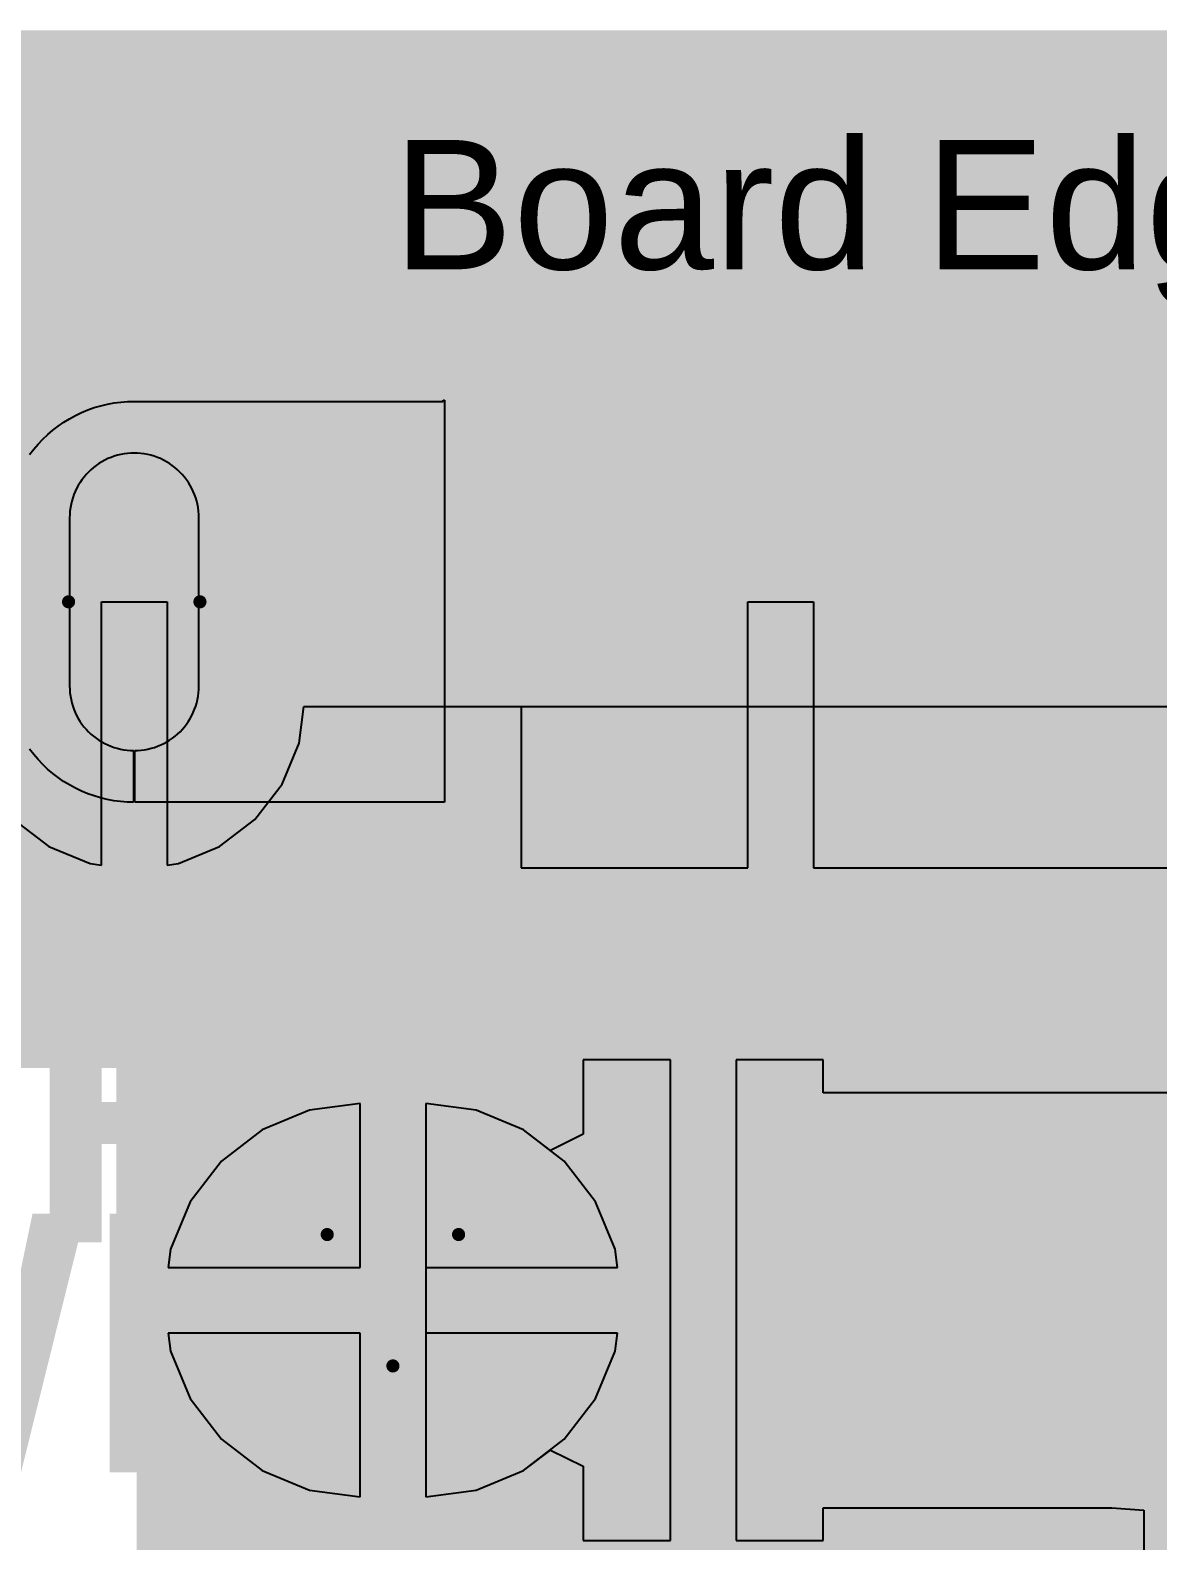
# Model space of a CAD drawing. Header units: inches. Extents: x -0.3 to 9.9, y -0.4 to 5.
# Drawn here: x 1.1618 to 1.3335, y 2.543 to 2.7729 of the extents above; entities that cross this region are included whole.
import ezdxf

# ---------------------------------------------------------------- set-up
doc = ezdxf.new("R2010")
doc.units = ezdxf.units.IN
doc.header["$MEASUREMENT"] = 0
for name, color, linetype in [('Board Outline', 216, 'Continuous'), ('Bottom Layer', 5, 'Continuous'), ('Bottom Solder', 6, 'Continuous'), ('Drill Drawing', 1, 'Continuous'), ('Multi-Layer', 9, 'Continuous'), ('Pad Holes', 156, 'Continuous'), ('Top Layer', 1, 'Continuous'), ('Top Overlay', 2, 'Continuous'), ('Top Paste', 8, 'Continuous'), ('Top Solder', 216, 'Continuous')]:
    doc.layers.add(name, color=color, linetype=linetype)
doc.styles.add('Arial', font='', dxfattribs={"height": 0.2})
doc.styles.add('Arial_Bold', font='', dxfattribs={"height": 0.2})
doc.styles.get('Arial').set_extended_font_data('Arial')
doc.styles.get('Arial_Bold').set_extended_font_data('Arial', bold=True)

# ---------------------------------------------------------------- blocks, each defined once
blk = doc.blocks.new('10118194_0001LF__127')
at = {"layer": 'Bottom Layer'}
h = blk.add_hatch(color=5, dxfattribs=at)
edge = h.paths.add_edge_path()
edge.add_arc((0.10335, 0), 0.01969, 270, 450)
edge.add_line((0.10335, 0.01969), (0.0935, 0.01969))
edge.add_arc((0.0935, 0), 0.01969, 90, 270)
edge.add_line((0.0935, -0.01969), (0.10335, -0.01969))
h = blk.add_hatch(color=5, dxfattribs=at)
edge = h.paths.add_edge_path()
edge.add_arc((0.1378, -0.12106), 0.01575, 180, 360)
edge.add_line((0.15354, -0.12106), (0.15354, -0.09154))
edge.add_arc((0.1378, -0.09154), 0.01575, 0, 180)
edge.add_line((0.12205, -0.09154), (0.12205, -0.12106))
at = {"layer": 'Bottom Solder'}
h = blk.add_hatch(color=6, dxfattribs=at)
edge = h.paths.add_edge_path()
edge.add_arc((0.10335, 0), 0.02369, 270, 450)
edge.add_line((0.10335, 0.02369), (0.0935, 0.02369))
edge.add_arc((0.0935, 0), 0.02369, 90, 270)
edge.add_line((0.0935, -0.02369), (0.10335, -0.02369))
h = blk.add_hatch(color=6, dxfattribs=at)
edge = h.paths.add_edge_path()
edge.add_arc((0.1378, -0.12106), 0.01975, 180, 360)
edge.add_line((0.15754, -0.12106), (0.15754, -0.09154))
edge.add_arc((0.1378, -0.09154), 0.01975, 0, 180)
edge.add_line((0.11805, -0.09154), (0.11805, -0.12106))
at = {"layer": 'Multi-Layer'}
h = blk.add_hatch(color=9, dxfattribs=at)
edge = h.paths.add_edge_path()
edge.add_arc((0.10335, 0), 0.01969, 270, 450)
edge.add_line((0.10335, 0.01969), (0.0935, 0.01969))
edge.add_arc((0.0935, 0), 0.01969, 90, 270)
edge.add_line((0.0935, -0.01969), (0.10335, -0.01969))
h = blk.add_hatch(color=9, dxfattribs=at)
edge = h.paths.add_edge_path()
edge.add_arc((0.1378, -0.12106), 0.01575, 180, 360)
edge.add_line((0.15354, -0.12106), (0.15354, -0.09154))
edge.add_arc((0.1378, -0.09154), 0.01575, 0, 180)
edge.add_line((0.12205, -0.09154), (0.12205, -0.12106))
at = {"layer": 'Pad Holes'}
h = blk.add_hatch(color=7, dxfattribs=at)
edge = h.paths.add_edge_path()
edge.add_arc((0.10433, 0), 0.01083, 270, 450)
edge.add_line((0.10433, 0.01083), (0.09252, 0.01083))
edge.add_arc((0.09252, 0), 0.01083, 90, 270)
edge.add_line((0.09252, -0.01083), (0.10433, -0.01083))
h = blk.add_hatch(color=7, dxfattribs=at)
edge = h.paths.add_edge_path()
edge.add_arc((0.1378, -0.11909), 0.00984, 180, 360)
edge.add_line((0.14764, -0.11909), (0.14764, -0.0935))
edge.add_arc((0.1378, -0.0935), 0.00984, 0, 180)
edge.add_line((0.12795, -0.0935), (0.12795, -0.11909))
at = {"layer": 'Top Layer'}
for points in [[(-0.03386, 0.02657), (-0.01732, 0.02657), (-0.01732, -0.02657), (-0.03386, -0.02657)], [(-0.00827, 0.02657), (0.00827, 0.02657), (0.00827, -0.02657), (-0.00827, -0.02657)], [(0.01732, 0.02657), (0.03386, 0.02657), (0.03386, -0.02657), (0.01732, -0.02657)], [(0.04291, 0.02657), (0.05945, 0.02657), (0.05945, -0.02657), (0.04291, -0.02657)], [(-0.0689, -0.07579), (-0.00984, -0.07579), (-0.00984, -0.13681), (-0.0689, -0.13681)], [(0.00984, -0.07579), (0.0689, -0.07579), (0.0689, -0.13681), (0.00984, -0.13681)]]:
    blk.add_hatch(color=1, dxfattribs=at).paths.add_polyline_path(points)
h = blk.add_hatch(color=1, dxfattribs=at)
edge = h.paths.add_edge_path()
edge.add_arc((0.10335, 0), 0.01969, 270, 450)
edge.add_line((0.10335, 0.01969), (0.0935, 0.01969))
edge.add_arc((0.0935, 0), 0.01969, 90, 270)
edge.add_line((0.0935, -0.01969), (0.10335, -0.01969))
h = blk.add_hatch(color=1, dxfattribs=at)
edge = h.paths.add_edge_path()
edge.add_arc((0.1378, -0.12106), 0.01575, 180, 360)
edge.add_line((0.15354, -0.12106), (0.15354, -0.09154))
edge.add_arc((0.1378, -0.09154), 0.01575, 0, 180)
edge.add_line((0.12205, -0.09154), (0.12205, -0.12106))
at = {"layer": 'Top Paste'}
for points in [[(-0.03386, 0.02657), (-0.01732, 0.02657), (-0.01732, -0.02657), (-0.03386, -0.02657)], [(-0.00827, 0.02657), (0.00827, 0.02657), (0.00827, -0.02657), (-0.00827, -0.02657)], [(0.01732, 0.02657), (0.03386, 0.02657), (0.03386, -0.02657), (0.01732, -0.02657)], [(0.04291, 0.02657), (0.05945, 0.02657), (0.05945, -0.02657), (0.04291, -0.02657)], [(-0.0689, -0.07579), (-0.00984, -0.07579), (-0.00984, -0.13681), (-0.0689, -0.13681)], [(0.00984, -0.07579), (0.0689, -0.07579), (0.0689, -0.13681), (0.00984, -0.13681)]]:
    blk.add_hatch(color=8, dxfattribs=at).paths.add_polyline_path(points)
at = {"layer": 'Top Solder'}
for points in [[(-0.03786, 0.03057), (-0.01332, 0.03057), (-0.01332, -0.03057), (-0.03786, -0.03057)], [(-0.01227, 0.03057), (0.01227, 0.03057), (0.01227, -0.03057), (-0.01227, -0.03057)], [(0.01332, 0.03057), (0.03786, 0.03057), (0.03786, -0.03057), (0.01332, -0.03057)], [(0.03891, 0.03057), (0.06345, 0.03057), (0.06345, -0.03057), (0.03891, -0.03057)], [(-0.0729, -0.07179), (-0.00584, -0.07179), (-0.00584, -0.14081), (-0.0729, -0.14081)], [(0.00584, -0.07179), (0.0729, -0.07179), (0.0729, -0.14081), (0.00584, -0.14081)]]:
    blk.add_hatch(color=216, dxfattribs=at).paths.add_polyline_path(points)
h = blk.add_hatch(color=216, dxfattribs=at)
edge = h.paths.add_edge_path()
edge.add_arc((0.10335, 0), 0.02369, 270, 450)
edge.add_line((0.10335, 0.02369), (0.0935, 0.02369))
edge.add_arc((0.0935, 0), 0.02369, 90, 270)
edge.add_line((0.0935, -0.02369), (0.10335, -0.02369))
h = blk.add_hatch(color=216, dxfattribs=at)
edge = h.paths.add_edge_path()
edge.add_arc((0.1378, -0.12106), 0.01975, 180, 360)
edge.add_line((0.15754, -0.12106), (0.15754, -0.09154))
edge.add_arc((0.1378, -0.09154), 0.01975, 0, 180)
edge.add_line((0.11805, -0.09154), (0.11805, -0.12106))
at = {"layer": 'Top Layer'}
for p, q in [((0.09055, -0.13701), (0.09055, -0.07579)), ((0.09055, -0.07579), (0.1377, -0.07579)), ((0.1377, -0.07579), (0.1377, -0.08366)), ((0.13789, -0.07579), (0.13887, -0.07581)), ((0.13789, -0.08366), (0.13789, -0.07579)), ((0.13887, -0.07581), (0.1399, -0.07589)), ((0.1399, -0.07589), (0.14092, -0.07603)), ((0.14092, -0.07603), (0.14193, -0.07622)), ((0.14193, -0.07622), (0.14293, -0.07646)), ((0.14293, -0.07646), (0.14391, -0.07675)), ((0.14391, -0.07675), (0.14488, -0.07709)), ((0.14488, -0.07709), (0.14583, -0.07748)), ((0.14583, -0.07748), (0.14676, -0.07793)), ((0.14676, -0.07793), (0.14766, -0.07842)), ((0.14766, -0.07842), (0.14854, -0.07896)), ((0.14854, -0.07896), (0.14939, -0.07954)), ((0.14939, -0.07954), (0.1502, -0.08016)), ((0.1502, -0.08016), (0.15098, -0.08083)), ((0.15098, -0.08083), (0.15173, -0.08154)), ((0.15173, -0.08154), (0.15244, -0.08228)), ((0.15244, -0.08228), (0.1531, -0.08307)), ((0.13285, -0.08497), (0.13241, -0.08524)), ((0.1333, -0.08473), (0.13285, -0.08497)), ((0.13376, -0.08451), (0.1333, -0.08473)), ((0.13424, -0.08431), (0.13376, -0.08451)), ((0.13472, -0.08414), (0.13424, -0.08431)), ((0.13521, -0.084), (0.13472, -0.08414)), ((0.13571, -0.08388), (0.13521, -0.084)), ((0.13621, -0.08378), (0.13571, -0.08388)), ((0.13672, -0.08371), (0.13621, -0.08378)), ((0.13723, -0.08367), (0.13672, -0.08371)), ((0.1377, -0.08366), (0.13723, -0.08367)), ((0.13836, -0.08367), (0.13789, -0.08366)), ((0.13887, -0.08371), (0.13836, -0.08367)), ((0.13938, -0.08378), (0.13887, -0.08371)), ((0.13988, -0.08388), (0.13938, -0.08378)), ((0.14038, -0.084), (0.13988, -0.08388)), ((0.14087, -0.08414), (0.14038, -0.084)), ((0.14135, -0.08431), (0.14087, -0.08414)), ((0.14183, -0.08451), (0.14135, -0.08431)), ((0.14229, -0.08473), (0.14183, -0.08451)), ((0.14274, -0.08497), (0.14229, -0.08473)), ((0.14318, -0.08524), (0.14274, -0.08497)), ((0.1531, -0.08307), (0.15373, -0.08388)), ((0.13014, -0.08729), (0.12982, -0.0877)), ((0.13047, -0.0869), (0.13014, -0.08729)), ((0.13082, -0.08653), (0.13047, -0.0869)), ((0.13119, -0.08618), (0.13082, -0.08653)), ((0.13158, -0.08584), (0.13119, -0.08618)), ((0.13199, -0.08553), (0.13158, -0.08584)), ((0.13241, -0.08524), (0.13199, -0.08553)), ((0.1436, -0.08553), (0.14318, -0.08524)), ((0.14401, -0.08584), (0.1436, -0.08553)), ((0.1444, -0.08618), (0.14401, -0.08584)), ((0.14477, -0.08653), (0.1444, -0.08618)), ((0.14512, -0.0869), (0.14477, -0.08653)), ((0.14546, -0.08729), (0.14512, -0.0869)), ((0.14577, -0.0877), (0.14546, -0.08729)), ((0.1288, -0.08947), (0.1286, -0.08995)), ((0.12902, -0.08901), (0.1288, -0.08947)), ((0.12926, -0.08856), (0.12902, -0.08901)), ((0.12953, -0.08812), (0.12926, -0.08856)), ((0.12982, -0.0877), (0.12953, -0.08812)), ((0.14606, -0.08812), (0.14577, -0.0877)), ((0.14633, -0.08856), (0.14606, -0.08812)), ((0.14657, -0.08901), (0.14633, -0.08856)), ((0.14679, -0.08947), (0.14657, -0.08901)), ((0.14699, -0.08995), (0.14679, -0.08947)), ((0.12807, -0.09192), (0.12801, -0.09243)), ((0.12817, -0.09142), (0.12807, -0.09192)), ((0.12829, -0.09092), (0.12817, -0.09142)), ((0.12843, -0.09043), (0.12829, -0.09092)), ((0.1286, -0.08995), (0.12843, -0.09043)), ((0.14716, -0.09043), (0.14699, -0.08995)), ((0.1473, -0.09092), (0.14716, -0.09043)), ((0.14742, -0.09142), (0.1473, -0.09092)), ((0.14752, -0.09192), (0.14742, -0.09142)), ((0.14758, -0.09243), (0.14752, -0.09192)), ((0.12797, -0.09294), (0.12795, -0.0935)), ((0.12795, -0.0935), (0.12795, -0.0939)), ((0.12795, -0.0939), (0.12795, -0.1187)), ((0.12801, -0.09243), (0.12797, -0.09294)), ((0.14762, -0.09294), (0.14758, -0.09243)), ((0.14764, -0.0935), (0.14762, -0.09294)), ((0.14764, -0.11909), (0.14764, -0.0935)), ((0.12795, -0.1187), (0.12795, -0.11909)), ((0.12795, -0.11909), (0.12797, -0.11961)), ((0.14762, -0.11961), (0.14764, -0.11909)), ((0.12797, -0.11961), (0.12801, -0.12012)), ((0.12801, -0.12012), (0.12807, -0.12063)), ((0.12807, -0.12063), (0.12817, -0.12114)), ((0.12817, -0.12114), (0.12829, -0.12164)), ((0.12829, -0.12164), (0.12843, -0.12214)), ((0.14716, -0.12214), (0.1473, -0.12164)), ((0.1473, -0.12164), (0.14742, -0.12114)), ((0.14742, -0.12114), (0.14752, -0.12063)), ((0.14752, -0.12063), (0.14758, -0.12012)), ((0.14758, -0.12012), (0.14762, -0.11961)), ((0.12843, -0.12214), (0.12861, -0.12262)), ((0.12861, -0.12262), (0.1288, -0.1231)), ((0.1288, -0.1231), (0.12903, -0.12356)), ((0.12903, -0.12356), (0.12927, -0.12402)), ((0.12927, -0.12402), (0.12954, -0.12446)), ((0.14605, -0.12446), (0.14632, -0.12402)), ((0.14632, -0.12402), (0.14657, -0.12356)), ((0.14657, -0.12356), (0.14679, -0.1231)), ((0.14679, -0.1231), (0.14698, -0.12262)), ((0.14698, -0.12262), (0.14716, -0.12214)), ((0.12954, -0.12446), (0.12983, -0.12488)), ((0.12983, -0.12488), (0.13015, -0.12529)), ((0.13015, -0.12529), (0.13048, -0.12568)), ((0.13048, -0.12568), (0.13084, -0.12605)), ((0.13084, -0.12605), (0.13121, -0.12641)), ((0.13121, -0.12641), (0.1316, -0.12674)), ((0.14399, -0.12674), (0.14438, -0.12641)), ((0.14438, -0.12641), (0.14475, -0.12605)), ((0.14475, -0.12605), (0.14511, -0.12568)), ((0.14511, -0.12568), (0.14544, -0.12529)), ((0.14544, -0.12529), (0.14576, -0.12488)), ((0.14576, -0.12488), (0.14605, -0.12446)), ((0.1316, -0.12674), (0.13201, -0.12706)), ((0.13201, -0.12706), (0.13243, -0.12735)), ((0.13243, -0.12735), (0.13287, -0.12762)), ((0.13287, -0.12762), (0.13333, -0.12786)), ((0.13333, -0.12786), (0.13379, -0.12809)), ((0.13379, -0.12809), (0.13427, -0.12828)), ((0.13427, -0.12828), (0.13475, -0.12846)), ((0.13475, -0.12846), (0.13525, -0.1286)), ((0.13525, -0.1286), (0.13575, -0.12872)), ((0.13575, -0.12872), (0.13626, -0.12882)), ((0.13933, -0.12882), (0.13984, -0.12872)), ((0.13984, -0.12872), (0.14034, -0.1286)), ((0.14034, -0.1286), (0.14084, -0.12846)), ((0.14084, -0.12846), (0.14132, -0.12828)), ((0.14132, -0.12828), (0.1418, -0.12809)), ((0.1418, -0.12809), (0.14226, -0.12786)), ((0.14226, -0.12786), (0.14272, -0.12762)), ((0.14272, -0.12762), (0.14316, -0.12735)), ((0.14316, -0.12735), (0.14358, -0.12706)), ((0.14358, -0.12706), (0.14399, -0.12674)), ((0.15372, -0.1287), (0.15309, -0.12951)), ((0.13626, -0.12882), (0.13677, -0.12888)), ((0.13677, -0.12888), (0.13728, -0.12892)), ((0.13728, -0.12892), (0.1378, -0.12894)), ((0.1378, -0.12894), (0.13831, -0.12892)), ((0.13831, -0.12892), (0.13882, -0.12888)), ((0.13882, -0.12888), (0.13933, -0.12882)), ((0.15171, -0.13105), (0.15097, -0.13175)), ((0.15242, -0.1303), (0.15171, -0.13105)), ((0.15309, -0.12951), (0.15242, -0.1303)), ((0.14937, -0.13305), (0.14852, -0.13364)), ((0.15018, -0.13242), (0.14937, -0.13305)), ((0.15097, -0.13175), (0.15018, -0.13242)), ((0.14485, -0.1355), (0.14388, -0.13585)), ((0.1458, -0.13511), (0.14485, -0.1355)), ((0.14673, -0.13467), (0.1458, -0.13511)), ((0.14764, -0.13417), (0.14673, -0.13467)), ((0.14852, -0.13364), (0.14764, -0.13417)), ((0.09075, -0.13701), (0.09055, -0.13701)), ((0.1378, -0.13681), (0.09075, -0.13681)), ((0.09075, -0.13681), (0.09075, -0.13701)), ((0.13883, -0.13678), (0.1378, -0.13681)), ((0.13985, -0.1367), (0.13883, -0.13678)), ((0.14087, -0.13657), (0.13985, -0.1367)), ((0.14189, -0.13638), (0.14087, -0.13657)), ((0.14289, -0.13614), (0.14189, -0.13638)), ((0.14388, -0.13585), (0.14289, -0.13614))]:
    blk.add_line(p, q, dxfattribs=at)
at = {"layer": 'Top Overlay'}
for points in [[(0.138, 0, 0.005, 0.005, 0), (0.138, -0.061, 0.005, 0.005, 0)], [(0.138, -0.14823, 0.005, 0.005, 0), (0.138, -0.186, 0.005, 0.005, 0)], [(0.138, -0.186, 0.005, 0.005, 0), (-0.138, -0.186, 0.005, 0.005, 0)]]:
    blk.add_lwpolyline(points, format="xyseb", dxfattribs=at)
for points in [[(0.13675, 0, 0.0025, 0.0025, 1), (0.13925, 0, 0.0025, 0.0025, 1)], [(0.13675, -0.061, 0.0025, 0.0025, 1), (0.13925, -0.061, 0.0025, 0.0025, 1)], [(0.13675, -0.14823, 0.0025, 0.0025, 1), (0.13925, -0.14823, 0.0025, 0.0025, 1)], [(0.13675, -0.186, 0.0025, 0.0025, 1), (0.13925, -0.186, 0.0025, 0.0025, 1)], [(0.13675, -0.186, 0.0025, 0.0025, 1), (0.13925, -0.186, 0.0025, 0.0025, 1)]]:
    blk.add_lwpolyline(points, format="xyseb", close=True, dxfattribs=at)
at = {"layer": 'Top Overlay', "style": 'Arial'}
blk.add_text('Board Edge ', height=0.019685, rotation=180, dxfattribs=at).set_placement((0.09845, -0.15691))

msp = doc.modelspace()

# ---------------------------------------------------------------- hatches: boundary and pattern name
at = {"layer": 'Bottom Layer'}
for points in [[(1, 2.62), (1.27382, 2.62), (1.27382, 2.76295), (1, 2.76295)], [(1.24682, 2.63795), (1.68382, 2.63795), (1.68382, 2.76295), (1.24682, 2.76295)], [(1.178, 2.497), (1.769, 2.497), (1.769, 2.70995), (1.178, 2.70995)]]:
    msp.add_hatch(color=5, dxfattribs=at).paths.add_polyline_path(points)
at = {"layer": 'Top Layer'}
for points in [[(0.15397, 2.69695), (1.85, 2.69695), (1.85, 2.75995), (0.15397, 2.75995)], [(1, 2.652), (1.849, 2.652), (1.849, 2.70995), (1, 2.70995)], [(1, 2.615), (1.192, 2.615), (1.192, 2.674), (1, 2.674)], [(1.183, 2.53195), (1.27382, 2.53195), (1.27382, 2.66695), (1.183, 2.66695)]]:
    msp.add_hatch(color=1, dxfattribs=at).paths.add_polyline_path(points)

# ---------------------------------------------------------------- linework, layer by layer
at = {"layer": 'Board Outline'}
msp.add_lwpolyline([(-0.11718, 2.76795, 0.01, 0.01, 0), (4.62523, 2.76795, 0.01, 0.01, 0)], format="xyseb", dxfattribs=at)
at = {"layer": 'Bottom Layer'}
for p, q in [((1.17266, 2.64587), (1.17266, 2.68595)), ((1.17266, 2.68595), (1.18266, 2.68595)), ((1.18266, 2.68595), (1.18266, 2.64587)), ((1.20274, 2.66446), (1.20347, 2.67)), ((1.20347, 2.67), (1.42743, 2.67)), ((1.20015, 2.6582), (1.20274, 2.66446)), ((1.19602, 2.65282), (1.20015, 2.6582)), ((1.15929, 2.65282), (1.16467, 2.64869)), ((1.19064, 2.64869), (1.19602, 2.65282)), ((1.16467, 2.64869), (1.17094, 2.6461)), ((1.18438, 2.6461), (1.19064, 2.64869)), ((1.17094, 2.6461), (1.17266, 2.64587)), ((1.18266, 2.64587), (1.18438, 2.6461)), ((1.21203, 2.60958), (1.20436, 2.60857)), ((1.21203, 2.58465), (1.21203, 2.60958)), ((1.2297, 2.60857), (1.22203, 2.60958)), ((1.22203, 2.60958), (1.22203, 2.58465)), ((1.20436, 2.60857), (1.19714, 2.60558)), ((1.23692, 2.60558), (1.2297, 2.60857)), ((1.19714, 2.60558), (1.19093, 2.60082)), ((1.24312, 2.60082), (1.23692, 2.60558)), ((1.19093, 2.60082), (1.18618, 2.59462)), ((1.24788, 2.59462), (1.24312, 2.60082)), ((1.18618, 2.59462), (1.18318, 2.5874)), ((1.25087, 2.5874), (1.24788, 2.59462)), ((1.18318, 2.5874), (1.18282, 2.58465)), ((1.25123, 2.58465), (1.25087, 2.5874)), ((1.18282, 2.58465), (1.21203, 2.58465)), ((1.22203, 2.58465), (1.25123, 2.58465)), ((1.21203, 2.57465), (1.18282, 2.57465)), ((1.18282, 2.57465), (1.18318, 2.5719)), ((1.21203, 2.54972), (1.21203, 2.57465)), ((1.25123, 2.57465), (1.22203, 2.57465)), ((1.22203, 2.57465), (1.22203, 2.54972)), ((1.25087, 2.5719), (1.25123, 2.57465)), ((1.18318, 2.5719), (1.18618, 2.56468)), ((1.24788, 2.56468), (1.25087, 2.5719)), ((1.18618, 2.56468), (1.19093, 2.55848)), ((1.24312, 2.55848), (1.24788, 2.56468)), ((1.19093, 2.55848), (1.19714, 2.55372)), ((1.23692, 2.55372), (1.24312, 2.55848)), ((1.19714, 2.55372), (1.20436, 2.55073)), ((1.2297, 2.55073), (1.23692, 2.55372)), ((1.20436, 2.55073), (1.21203, 2.54972)), ((1.22203, 2.54972), (1.2297, 2.55073))]:
    msp.add_line(p, q, dxfattribs=at)
at = {"layer": 'Drill Drawing'}
for points in [[(1.18766, 2.68595, 0.002, 0.002, 1), (1.16766, 2.68595, 0.002, 0.002, 1)], [(1.16716, 2.68595, 0.001, 0.001, 1), (1.16816, 2.68595, 0.001, 0.001, 1)], [(1.18716, 2.68595, 0.001, 0.001, 1), (1.18816, 2.68595, 0.001, 0.001, 1)], [(1.20653, 2.58965, 0.001, 0.001, 1), (1.20753, 2.58965, 0.001, 0.001, 1)], [(1.20653, 2.58965, 0.001, 0.001, 1), (1.20753, 2.58965, 0.001, 0.001, 1)], [(1.22653, 2.58965, 0.001, 0.001, 1), (1.22753, 2.58965, 0.001, 0.001, 1)], [(1.22653, 2.58965, 0.001, 0.001, 1), (1.22753, 2.58965, 0.001, 0.001, 1)], [(1.21653, 2.56965, 0.001, 0.001, 1), (1.21753, 2.56965, 0.001, 0.001, 1)], [(1.21653, 2.56965, 0.001, 0.001, 1), (1.21753, 2.56965, 0.001, 0.001, 1)]]:
    msp.add_lwpolyline(points, format="xyseb", close=True, dxfattribs=at)
for points in [[(1.20703, 2.58965, 0.002, 0.002, 0), (1.22703, 2.58965, 0.002, 0.002, 0)], [(1.20703, 2.58965, 0.002, 0.002, 0), (1.21703, 2.56965, 0.002, 0.002, 0)], [(1.21703, 2.56965, 0.002, 0.002, 0), (1.22703, 2.58965, 0.002, 0.002, 0)]]:
    msp.add_lwpolyline(points, format="xyseb", dxfattribs=at)
at = {"layer": 'Top Layer'}
for p, q in [((1.17266, 2.64587), (1.17266, 2.68595)), ((1.17266, 2.68595), (1.18266, 2.68595)), ((1.18266, 2.68595), (1.18266, 2.64587)), ((1.27108, 2.64544), (1.27108, 2.68595)), ((1.27108, 2.68595), (1.28108, 2.68595)), ((1.28108, 2.68595), (1.28108, 2.64544)), ((1.20274, 2.66446), (1.20347, 2.67)), ((1.20347, 2.67), (1.23655, 2.67)), ((1.23655, 2.67), (1.23655, 2.64544)), ((1.20015, 2.6582), (1.20274, 2.66446)), ((1.19602, 2.65282), (1.20015, 2.6582)), ((1.15929, 2.65282), (1.16467, 2.64869)), ((1.19064, 2.64869), (1.19602, 2.65282)), ((1.16467, 2.64869), (1.17094, 2.6461)), ((1.18438, 2.6461), (1.19064, 2.64869)), ((1.17094, 2.6461), (1.17266, 2.64587)), ((1.18266, 2.64587), (1.18438, 2.6461)), ((1.23655, 2.64544), (1.27108, 2.64544)), ((1.28108, 2.64544), (1.34982, 2.64544)), ((1.25927, 2.61622), (1.246, 2.61622)), ((1.246, 2.61622), (1.246, 2.60491)), ((1.25927, 2.57965), (1.25927, 2.61622)), ((1.28254, 2.61622), (1.26927, 2.61622)), ((1.26927, 2.61622), (1.26927, 2.57965)), ((1.28254, 2.61122), (1.28254, 2.61622)), ((1.21203, 2.60958), (1.20436, 2.60857)), ((1.21203, 2.58465), (1.21203, 2.60958)), ((1.2297, 2.60857), (1.22203, 2.60958)), ((1.22203, 2.60958), (1.22203, 2.57965)), ((1.34959, 2.61122), (1.28254, 2.61122)), ((1.20436, 2.60857), (1.19714, 2.60558)), ((1.23692, 2.60558), (1.2297, 2.60857)), ((1.19714, 2.60558), (1.19093, 2.60082)), ((1.241, 2.60245), (1.23692, 2.60558)), ((1.246, 2.60491), (1.241, 2.60245)), ((1.19093, 2.60082), (1.18618, 2.59462)), ((1.18618, 2.59462), (1.18318, 2.5874)), ((1.18318, 2.5874), (1.18282, 2.58465)), ((1.18282, 2.58465), (1.21203, 2.58465)), ((1.22203, 2.57965), (1.22203, 2.54972)), ((1.25927, 2.54307), (1.25927, 2.57965)), ((1.26927, 2.57965), (1.26927, 2.54307)), ((1.21203, 2.57465), (1.18282, 2.57465)), ((1.18282, 2.57465), (1.18318, 2.5719)), ((1.21203, 2.54972), (1.21203, 2.57465)), ((1.18318, 2.5719), (1.18618, 2.56468)), ((1.18618, 2.56468), (1.19093, 2.55848)), ((1.19093, 2.55848), (1.19714, 2.55372)), ((1.23692, 2.55372), (1.241, 2.55685)), ((1.241, 2.55685), (1.246, 2.55439)), ((1.246, 2.55439), (1.246, 2.54307)), ((1.19714, 2.55372), (1.20436, 2.55073)), ((1.2297, 2.55073), (1.23692, 2.55372)), ((1.20436, 2.55073), (1.21203, 2.54972)), ((1.22203, 2.54972), (1.2297, 2.55073)), ((1.28254, 2.54307), (1.28254, 2.54807)), ((1.28254, 2.54807), (1.32646, 2.54807)), ((1.32646, 2.54807), (1.33132, 2.54772)), ((1.33132, 2.54772), (1.33132, 2.538)), ((1.246, 2.54307), (1.25927, 2.54307)), ((1.26927, 2.54307), (1.28254, 2.54307))]:
    msp.add_line(p, q, dxfattribs=at)
msp.add_lwpolyline([(1.21274, 2.56365, 0.04, 0.04, 0), (1.21703, 2.56365, 0.04, 0.04, 0)], format="xyseb", dxfattribs=at)
for points in [[(1.20274, 2.56365, 0.02, 0.02, 1), (1.22274, 2.56365, 0.02, 0.02, 1)], [(1.20703, 2.56365, 0.02, 0.02, 1), (1.22703, 2.56365, 0.02, 0.02, 1)]]:
    msp.add_lwpolyline(points, format="xyseb", close=True, dxfattribs=at)

# ---------------------------------------------------------------- block references
at = {"rotation": 180}
msp.add_blockref('10118194_0001LF__127', (1.31545, 2.57965), dxfattribs=at)

# ---------------------------------------------------------------- texts
at = {"layer": 'Top Overlay', "style": 'Arial_Bold'}
for s, p in [('BOARD', (1.03889, 2.58846)), ('POWER', (1.03889, 2.55346))]:
    msp.add_text(s, height=0.03937, dxfattribs=at).set_placement(p)

doc.saveas('drawing.dxf')
